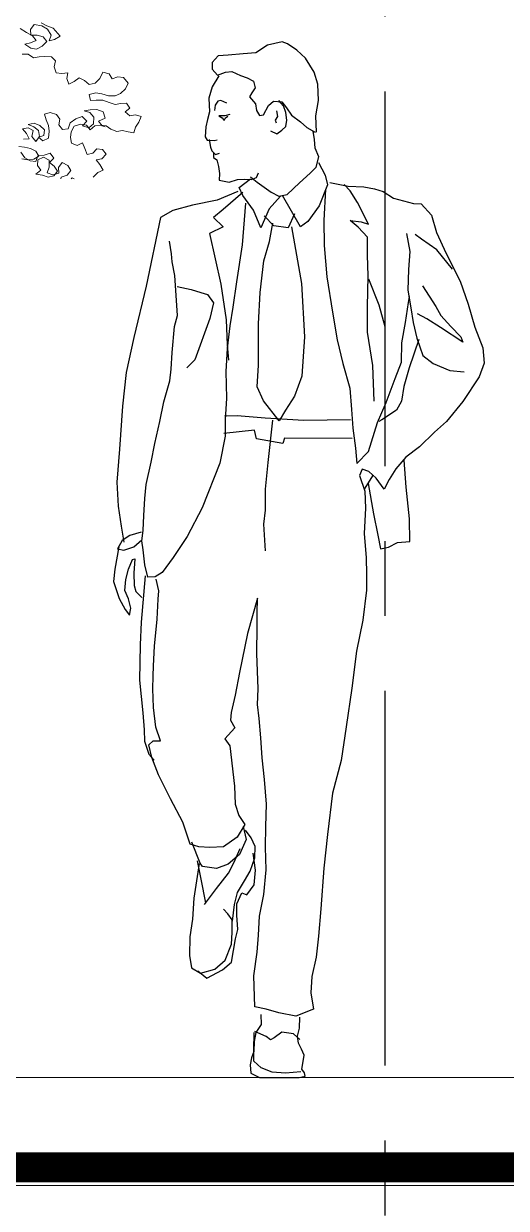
# Model space of a CAD drawing. Header units: metres. Extents: x -58 to 722, y -1100 to 345.
# Drawn here: x 24.433 to 25.239, y 105.733 to 107.71 of the extents above; entities that cross this region are included whole.
import ezdxf

# ---------------------------------------------------------------- set-up
doc = ezdxf.new("R2010")
doc.units = ezdxf.units.M
doc.header["$MEASUREMENT"] = 0
doc.linetypes.add('CENTER2', pattern=[1.125, 0.75, -0.125, 0.125, -0.125])
doc.linetypes.add('CENTERX2', pattern=[4, 2.5, -0.5, 0.5, -0.5])
doc.layers.get('0').update_dxf_attribs({"color": 255})
doc.layers.add('FSR_ARQ_006ARBOLES', color=74, linetype='Continuous', lineweight=0)
for name, color, linetype in [('FSR_ARQ_008MOBILIARIO', 115, 'Continuous'), ('FSR_ARQ_009ESCALERA', 40, 'Continuous'), ('FSR_ARQ_016EJES', 135, 'CENTER2'), ('FSR_ARQ_024LINEACORTE', 10, 'Continuous')]:
    doc.layers.add(name, color=color, linetype=linetype)

# ---------------------------------------------------------------- blocks, each defined once
blk = doc.blocks.new('arboles fsr 01')
at = {"layer": 'FSR_ARQ_006ARBOLES'}
for points in [[(185.9421, -35.2909), (185.9335, -35.2966), (185.9249, -35.3009), (185.9199, -35.3074), (185.9278, -35.3109), (185.9356, -35.3124), (185.9271, -35.3181), (185.9192, -35.3195), (185.9113, -35.3152), (185.9049, -35.3088), (185.9099, -35.3023), (185.9185, -35.3002), (185.9271, -35.3002), (185.9278, -35.2923), (185.9228, -35.2852), (185.9121, -35.2873), (185.9042, -35.2916), (185.8992, -35.3002), (185.902, -35.3081), (185.8942, -35.3059), (185.8863, -35.3016), (185.8963, -35.2902), (185.9049, -35.2873), (185.9128, -35.283)], [(185.8405, -35.4976), (185.8341, -35.4911), (185.8269, -35.4876), (185.8312, -35.4797), (185.8362, -35.4733), (185.8283, -35.4718), (185.8226, -35.4654), (185.8276, -35.4589), (185.8355, -35.4582), (185.8412, -35.464), (185.8491, -35.4661), (185.852, -35.4575), (185.8555, -35.4497), (185.8627, -35.4533), (185.8706, -35.4504), (185.872, -35.4425), (185.8713, -35.4347), (185.867, -35.4268), (185.8577, -35.4239), (185.8498, -35.4254), (185.8448, -35.4318), (185.8384, -35.4261), (185.8305, -35.4253), (185.8227, -35.426), (185.8162, -35.431), (185.8076, -35.4339), (185.7998, -35.4325), (185.7919, -35.4346), (185.784, -35.436), (185.7819, -35.4282), (185.7769, -35.421), (185.774, -35.4131), (185.7819, -35.411), (185.7898, -35.4124), (185.7962, -35.4067), (185.7898, -35.4017), (185.7941, -35.3946), (185.802, -35.3953), (185.8098, -35.3967), (185.8184, -35.3939), (185.827, -35.3903), (185.8363, -35.3903), (185.8442, -35.391), (185.8463, -35.3824), (185.837, -35.3803), (185.8284, -35.3817), (185.8191, -35.3846), (185.8098, -35.3846), (185.8027, -35.381), (185.7955, -35.3745), (185.792, -35.3667), (185.7984, -35.3588), (185.8063, -35.3581), (185.8141, -35.361), (185.8184, -35.3538), (185.827, -35.3517), (185.8313, -35.3603), (185.8377, -35.3667), (185.8463, -35.3689), (185.8528, -35.3631), (185.8599, -35.3596), (185.8671, -35.3646), (185.8742, -35.3682), (185.8771, -35.3603), (185.8757, -35.3524), (185.8842, -35.3532), (185.8921, -35.3524), (185.895, -35.3439), (185.8928, -35.336), (185.8986, -35.3303), (185.9079, -35.3296), (185.9157, -35.3303), (185.9236, -35.3317), (185.9308, -35.3267), (185.9393, -35.3267)], [(185.8855, -35.4998), (185.8853, -35.4977), (185.8767, -35.4948), (185.8717, -35.4884), (185.876, -35.4812), (185.8839, -35.477), (185.8889, -35.4841), (185.8882, -35.492), (185.8967, -35.4941), (185.9046, -35.4913), (185.9018, -35.4834), (185.9018, -35.4741), (185.9096, -35.4698), (185.9175, -35.4734), (185.9182, -35.4813), (185.9132, -35.4877), (185.9203, -35.4934), (185.911, -35.4949), (185.9032, -35.4977), (185.8953, -35.4956), (185.8903, -35.4891), (185.8946, -35.482), (185.9011, -35.477), (185.8953, -35.4713), (185.9003, -35.4641), (185.9089, -35.467), (185.9175, -35.4677), (185.9204, -35.4756), (185.9282, -35.4749), (185.9354, -35.4706), (185.9411, -35.4627)], [(185.944, -35.4548), (185.9361, -35.4556), (185.9275, -35.4577), (185.9204, -35.4613), (185.9161, -35.4684), (185.9232, -35.4727), (185.9318, -35.4734), (185.9397, -35.472)], [(185.9376, -35.4448), (185.9297, -35.4441), (185.9333, -35.437), (185.939, -35.4305), (185.9311, -35.4291), (185.924, -35.4327), (185.9261, -35.4412), (185.9204, -35.4477), (185.9154, -35.4412), (185.9168, -35.4327), (185.9233, -35.4277), (185.9311, -35.4241), (185.9226, -35.4226), (185.9147, -35.4255), (185.9082, -35.4319), (185.909, -35.4398), (185.9168, -35.4419), (185.9104, -35.4469), (185.9025, -35.4434), (185.9018, -35.4334), (185.9025, -35.4255), (185.9061, -35.4176), (185.9083, -35.4098), (185.9004, -35.4076), (185.8918, -35.4105), (185.8868, -35.4169), (185.8882, -35.4248), (185.8832, -35.4312), (185.8753, -35.4305), (185.8725, -35.4219), (185.8646, -35.4162), (185.8561, -35.4133), (185.8496, -35.4197), (185.8553, -35.4262), (185.8467, -35.429), (185.8403, -35.4233), (185.8396, -35.414), (185.8453, -35.4076), (185.8532, -35.4054), (185.8446, -35.404), (185.8353, -35.4033), (185.8267, -35.4068), (185.8239, -35.4154), (185.8332, -35.4197), (185.8281, -35.4261), (185.8239, -35.4276)], [(185.8672, -35.4998), (185.8696, -35.4984), (185.8714, -35.4998)]]:
    blk.add_lwpolyline(points, dxfattribs=at)
blk = doc.blocks.new('P13')
for points in [[(-0.11436, 1.50913), (-0.11359, 1.53666), (-0.11772, 1.56206), (-0.11654, 1.5896), (-0.11071, 1.60941), (-0.09632, 1.63306), (-0.08175, 1.64604), (-0.06632, 1.65657), (-0.05735, 1.66), (-0.03302, 1.65425), (-0.01309, 1.64145), (0.00788, 1.64016), (0.03298, 1.6377), (0.04942, 1.63675), (0.05946, 1.62583), (0.05965, 1.61433), (0.05078, 1.60474), (0.03756, 1.60944), (0.02686, 1.61049), (0.01218, 1.60409), (0.00117, 1.59979), (-0.00942, 1.59428), (-0.01211, 1.58355), (-0.00663, 1.57502), (-0.00282, 1.5681), (-0.0129, 1.55684), (-0.01435, 1.54573), (-0.01914, 1.53743), (-0.02613, 1.53814), (-0.03421, 1.55402), (-0.04254, 1.56127), (-0.05649, 1.56022), (-0.06453, 1.54981), (-0.07254, 1.53777), (-0.08795, 1.52642), (-0.09848, 1.5172), (-0.11109, 1.51001), (-0.11231, 1.50958)], [(0.04834, 1.60346), (0.05932, 1.58516), (0.06499, 1.56596), (0.06414, 1.54335), (0.06722, 1.53067), (0.06989, 1.5184), (0.07141, 1.50158), (0.06781, 1.49577), (0.05631, 1.49558), (0.05096, 1.49672)], [(-0.03801, 1.51165), (-0.04819, 1.50655), (-0.05692, 1.51256), (-0.06319, 1.51903), (-0.065, 1.52927), (-0.06358, 1.54243), (-0.05924, 1.55319), (-0.0516, 1.56235)], [(0.03514, 1.55765), (0.04492, 1.56233), (0.05028, 1.56119), (0.05451, 1.55428), (0.05547, 1.54567)], [(-0.0476, 1.54476), (-0.0495, 1.53569), (-0.0457, 1.52918), (-0.04727, 1.52505)], [(0.03012, 1.53867), (0.03838, 1.53635), (0.04823, 1.53651), (0.04295, 1.53314), (0.03932, 1.52897), (0.0372, 1.53304), (0.03346, 1.53585)], [(-0.00427, 1.43459), (-0.01562, 1.42578), (-0.03875, 1.40937), (-0.05178, 1.40258), (-0.06539, 1.40564), (-0.08624, 1.42459), (-0.10377, 1.44113), (-0.11421, 1.45123), (-0.1186, 1.4684), (-0.11228, 1.48288), (-0.11129, 1.49727), (-0.10905, 1.51087)], [(0.0645, 1.49736), (0.06226, 1.48418), (0.05989, 1.47839), (0.05425, 1.47213), (0.04723, 1.47407)], [(0.05749, 1.47465), (0.05761, 1.46726), (0.05193, 1.46306), (0.04883, 1.45233), (0.04739, 1.44039), (0.04798, 1.42931), (0.0312, 1.42574), (0.01757, 1.43044), (0.00483, 1.43105), (-0.00584, 1.43046), (-0.01452, 1.4336), (-0.01753, 1.44176)], [(-0.11762, 1.45897), (-0.12917, 1.43742), (-0.13301, 1.42175), (-0.11886, 1.38625), (-0.10035, 1.36028), (-0.08788, 1.35145), (-0.05796, 1.40371)], [(-0.05424, 1.40254), (-0.03582, 1.38149), (-0.02173, 1.34969), (-0.00949, 1.37906), (0.00817, 1.40359), (0.01451, 1.41725), (-0.00422, 1.43172)], [(-0.13677, 1.42538), (-0.16748, 1.41952), (-0.19333, 1.41827), (-0.21134, 1.41468), (-0.22564, 1.41033), (-0.24312, 1.39936), (-0.27623, 1.39018), (-0.28937, 1.38954), (-0.30671, 1.37077), (-0.31485, 1.34188), (-0.33069, 1.30671), (-0.35414, 1.26072), (-0.36746, 1.2223), (-0.37873, 1.18391), (-0.39211, 1.1496), (-0.39415, 1.1241), (-0.38596, 1.10124), (-0.35857, 1.06022), (-0.33172, 1.02658), (-0.3113, 1.00885), (-0.28665, 0.98421), (-0.26378, 0.96735), (-0.24701, 0.94751), (-0.23604, 0.93003), (-0.22755, 0.91374), (-0.21431, 0.93204), (-0.20176, 0.94334), (-0.19074, 0.94722), (-0.18645, 0.93661), (-0.19546, 0.91059), (-0.19622, 0.88224), (-0.19427, 0.83996), (-0.19728, 0.79925), (-0.19806, 0.77213), (-0.19801, 0.74503), (-0.19184, 0.69543), (-0.18152, 0.64345), (-0.1735, 0.58197), (-0.1642, 0.51724), (-0.15586, 0.46111), (-0.14098, 0.40674), (-0.13283, 0.33746), (-0.12655, 0.2813), (-0.12171, 0.21361), (-0.11766, 0.16809), (-0.11419, 0.13283), (-0.10666, 0.10051), (-0.10498, 0.07343), (-0.10945, 0.04625), (-0.08009, 0.03442), (-0.05143, 0.04024), (-0.03059, 0.04634), (-0.01176, 0.04995), (-0.00976, 0.10173), (-0.01535, 0.14106), (-0.01788, 0.16977), (-0.01965, 0.20137), (-0.02641, 0.2374), (-0.0304, 0.27881), (-0.02939, 0.31661), (-0.02996, 0.35069), (-0.031, 0.38805), (-0.0276, 0.42959), (-0.02368, 0.46539), (-0.02137, 0.4987), (-0.01904, 0.53118), (-0.01615, 0.55464), (-0.01699, 0.5805), (-0.01512, 0.63968), (-0.01546, 0.68444), (-0.01543, 0.70703), (-0.01585, 0.73208), (0.00034, 0.67279), (0.01376, 0.60772), (0.02138, 0.57006), (0.02803, 0.54101), (0.02906, 0.5283), (0.02148, 0.51544), (0.03862, 0.49724), (0.03019, 0.4856), (0.02229, 0.41852), (0.02116, 0.38811), (0.01531, 0.36953), (0.00489, 0.35416), (0.01798, 0.33302), (0.04084, 0.31698), (0.06344, 0.31612), (0.08191, 0.31685), (0.0962, 0.3216), (0.10873, 0.35837), (0.12902, 0.39732), (0.1493, 0.43709), (0.16031, 0.46602), (0.16529, 0.48705), (0.15779, 0.49391), (0.14588, 0.49371), (0.1537, 0.51684), (0.15726, 0.54976), (0.15838, 0.58058), (0.15803, 0.60152), (0.15733, 0.61876), (0.15554, 0.65159), (0.15149, 0.69711), (0.1497, 0.73034), (0.14864, 0.74429), (0.15324, 0.76367)], [(-0.21072, 1.06065), (-0.20844, 1.12025), (-0.19951, 1.17543), (-0.19941, 1.21815), (-0.20068, 1.26947), (-0.19962, 1.30398), (-0.19972, 1.33437), (-0.18399, 1.35107), (-0.17062, 1.36197), (-0.18906, 1.35961), (-0.20131, 1.3557), (-0.18303, 1.39175), (-0.17062, 1.41126), (-0.16095, 1.4221)], [(-0.12961, 1.41441), (-0.12667, 1.36189), (-0.1272, 1.3204), (-0.13166, 1.26816), (-0.14134, 1.20886), (-0.14878, 1.16273), (-0.15838, 1.12314), (-0.17001, 1.08228), (-0.17311, 1.04691), (-0.17505, 1.01566), (-0.17982, 0.98191), (-0.18187, 0.95682), (-0.20109, 0.97662), (-0.21628, 1.02483), (-0.23081, 1.05826), (-0.24586, 1.09867), (-0.25658, 1.1256), (-0.25712, 1.15762), (-0.26304, 1.19202), (-0.26812, 1.2252), (-0.26951, 1.23504)], [(0.01668, 1.4103), (0.05142, 1.3961), (0.09223, 1.38734), (0.12523, 1.37845), (0.14555, 1.36688), (0.16965, 1.2527), (0.1904, 1.1668), (0.2033, 1.10828), (0.20917, 1.05211), (0.21407, 0.98073), (0.2187, 0.92536), (0.2165, 0.88549), (0.21131, 0.85213), (0.20724, 0.82537)], [(0.00849, 1.40893), (0.04101, 1.38032), (0.05725, 1.36704), (0.04149, 1.35158), (0.06427, 1.34005), (0.04515, 1.25594), (0.0363, 1.19624), (0.03454, 1.15432), (0.03251, 1.12882)], [(0.00386, 1.39119), (0.00955, 1.32147), (0.01922, 1.25961), (0.02485, 1.2174), (0.0299, 1.18628), (0.03464, 1.14857), (0.03652, 1.10999), (0.03562, 1.06562), (0.03788, 1.02952), (0.03793, 1.002), (0.04689, 0.95738), (0.07608, 0.88271), (0.10153, 0.83468), (0.12471, 0.79975), (0.14279, 0.775), (0.15482, 0.7674), (0.16675, 0.76677), (0.17215, 0.7874), (0.1746, 0.8125), (0.17681, 0.82773), (0.17488, 0.84454), (0.17363, 0.86998), (0.17192, 0.89829), (0.16989, 0.92167), (0.16146, 0.9589), (0.15518, 0.99001), (0.14717, 1.02684), (0.14046, 1.05958), (0.13002, 1.09432), (0.12804, 1.114), (0.12634, 1.1419), (0.12232, 1.18537), (0.1175, 1.20336), (0.12008, 1.24529), (0.12213, 1.26997), (0.12626, 1.29304), (0.12726, 1.30661), (0.13102, 1.32762)], [(-0.07757, 1.37298), (-0.06732, 1.34975), (-0.04355, 1.35302), (-0.027, 1.36973)], [(-0.07269, 1.3513), (-0.08958, 1.25696), (-0.09466, 1.16816), (-0.09026, 1.10211), (-0.07779, 1.06905), (-0.06261, 1.04549), (-0.05246, 1.028), (-0.02591, 1.0613), (-0.01562, 1.08447), (-0.01787, 1.12058), (-0.0178, 1.18958), (-0.02033, 1.24211), (-0.02655, 1.29458), (-0.03613, 1.32686), (-0.04158, 1.35757)], [(-0.26471, 1.34026), (-0.27037, 1.31019), (-0.26781, 1.28025), (-0.26723, 1.24576), (-0.27207, 1.2161), (-0.27577, 1.19181), (-0.2819, 1.16542), (-0.29209, 1.1365), (-0.30912, 1.12348), (-0.33726, 1.1115), (-0.36104, 1.10946)], [(-0.34134, 1.28065), (-0.31519, 1.31313), (-0.29002, 1.3308), (-0.27906, 1.33838)], [(-0.20142, 1.26452), (-0.21876, 1.22111), (-0.22884, 1.18521), (-0.22881, 1.13469)], [(-0.29117, 1.25275), (-0.31359, 1.21828), (-0.32197, 1.20376), (-0.33849, 1.185), (-0.35546, 1.16788), (-0.35859, 1.1592), (-0.32122, 1.18365), (-0.29887, 1.19799), (-0.28299, 1.20606)], [(0.11792, 1.25183), (0.09459, 1.24692), (0.07865, 1.24213), (0.06721, 1.23865), (0.05759, 1.22453), (0.06337, 1.19834), (0.08836, 1.12935), (0.10213, 1.11644)], [(-0.28556, 1.16371), (-0.26915, 1.11594), (-0.26042, 1.08528), (-0.25631, 1.06071), (-0.24825, 1.04565), (-0.22334, 1.02964), (-0.21877, 1.02643)], [(-0.17118, 1.02928), (-0.09354, 1.02854), (-0.02911, 1.03209), (0.01764, 1.03616), (0.039, 1.0357)], [(-0.04097, 1.02901), (-0.03321, 0.95809), (-0.02877, 0.91381), (-0.029, 0.87889), (-0.02614, 0.85553), (-0.02909, 0.81112)], [(-0.17394, 0.99843), (-0.061, 0.99869), (-0.05838, 0.9897), (-0.01416, 0.99784), (-0.01112, 1.01226), (0.0399, 1.00655)], [(-0.20101, 0.92323), (-0.20961, 0.87256), (-0.21682, 0.83712), (-0.22136, 0.81404), (-0.23455, 0.81711), (-0.24987, 0.82465), (-0.27003, 0.82637), (-0.26984, 0.86416), (-0.26416, 0.91723), (-0.26081, 0.96206)], [(-0.20906, 0.93788), (-0.19387, 0.91349)], [(0.17821, 0.84213), (0.19719, 0.8367), (0.20966, 0.82787), (0.2177, 0.81404), (0.20705, 0.81222), (0.19054, 0.81728), (0.17678, 0.82937)], [(0.21558, 0.8177), (0.22196, 0.78044), (0.22436, 0.75994), (0.21457, 0.73144), (0.20502, 0.7132), (0.19779, 0.70364), (0.19513, 0.71509), (0.19898, 0.73076), (0.20531, 0.74483), (0.20378, 0.76288), (0.19938, 0.78006), (0.19253, 0.79637), (0.18841, 0.79753), (0.19004, 0.77374), (0.18998, 0.75279), (0.18686, 0.74288), (0.17717, 0.73327)], [(0.17163, 0.76932), (0.17828, 0.69181), (0.17973, 0.65405), (0.18073, 0.59492), (0.17507, 0.54061), (0.17308, 0.51224), (0.17258, 0.49334), (0.16515, 0.47144), (0.15627, 0.46185)], [(0.00782, 0.35092), (0.00285, 0.32907), (0.01394, 0.3042), (0.0327, 0.28809), (0.05253, 0.28103), (0.07589, 0.2843), (0.07949, 0.2897), (0.09368, 0.32485)], [(0.02567, 0.19309), (0.02233, 0.22097), (0.01706, 0.241), (0.00565, 0.26011), (-0.00366, 0.27639), (-0.01183, 0.29843), (-0.01215, 0.31732), (-0.00541, 0.3318), (0.00381, 0.34469)], [(0.07243, 0.22099), (0.05228, 0.24735), (0.03254, 0.27289), (0.02362, 0.2904), (0.01295, 0.31445)], [(0.08374, 0.11029), (0.06835, 0.09771), (0.04223, 0.11205), (0.02724, 0.12453), (0.02042, 0.16343), (0.01687, 0.17939), (0.01852, 0.20283), (0.01862, 0.22173), (0.01009, 0.24006), (0.00152, 0.23705), (-0.01026, 0.25369), (-0.01272, 0.27788), (-0.0091, 0.30669)], [(0.07033, 0.22383), (0.07789, 0.26297), (0.08395, 0.29347)], [(0.08155, 0.28932), (0.09033, 0.23156), (0.09215, 0.19627), (0.09676, 0.16677), (0.09728, 0.13598), (0.09393, 0.11498), (0.07889, 0.1061), (0.05495, 0.11309), (0.03786, 0.128), (0.02755, 0.15493), (0.02599, 0.17421), (0.02605, 0.19515), (0.03368, 0.20514), (0.04053, 0.21306)], [(-0.0214, 0.03705), (-0.02194, 0.02061), (-0.0135, 0.0072), (-0.01078, -0.00795), (-0.00969, -0.02436), (-0.00622, -0.03498), (-0.00398, -0.04644), (-0.00497, -0.06083), (-0.01923, -0.06764), (-0.04264, -0.06763), (-0.06522, -0.06801), (-0.08535, -0.06753), (-0.09565, -0.06565), (-0.09452, -0.05988), (-0.0901, -0.05405), (-0.0915, -0.04422), (-0.09419, -0.03071), (-0.08943, -0.02077), (-0.08467, -0.01042), (-0.08281, 0.00111), (-0.08632, 0.0146), (-0.08664, 0.03308)], [(-0.08683, -0.0043), (-0.0759, 0.00533), (-0.05664, 0.00771), (-0.04416, -0.00153), (-0.03754, -0.0047), (-0.03064, 0.00034), (-0.01189, 0.00887), (-0.0127, 0.00845)], [(-0.08839, -0.05813), (-0.06288, -0.06058), (-0.04073, -0.05897), (-0.02237, -0.05168), (-0.01023, -0.0408), (-0.00972, -0.02231), (-0.01063, 0.00725)]]:
    blk.add_lwpolyline(points)
blk = doc.blocks.new('98728291')
at = {"xscale": 10, "zscale": 10}
blk.add_blockref('P13', (-0.0668, 0.0844), dxfattribs=at)

msp = doc.modelspace()

# ---------------------------------------------------------------- linework, layer by layer
at = {"layer": 'FSR_ARQ_009ESCALERA', "lineweight": 0}
for p, q in [((25.3614, 105.9515), (24.3614, 105.9515)), ((25.3614, 105.7715), (24.3614, 105.7715))]:
    msp.add_line(p, q, dxfattribs=at)
at = {"layer": 'FSR_ARQ_016EJES', "linetype": 'CENTERX2', "ltscale": 0.25}
msp.add_line((25.0364, 103.9715), (25.0364, 115.3831), dxfattribs=at)
at = {"layer": 'FSR_ARQ_024LINEACORTE', "linetype": 'CENTER2', "const_width": 0.05}
msp.add_lwpolyline([(20.6157, 105.8015), (39.1541, 105.8015)], dxfattribs=at)

# ---------------------------------------------------------------- block references
at = {"layer": 'FSR_ARQ_006ARBOLES', "xscale": -1.2, "yscale": 1.2, "zscale": 1.2}
msp.add_blockref('arboles fsr 01', (247.5579, 150.0506), dxfattribs=at)
at = {"layer": 'FSR_ARQ_008MOBILIARIO', "transparency": 33554687, "xscale": -0.1000000000000227, "zscale": 0.1000000000000227}
msp.add_blockref('98728291', (24.8007, 105.9349), dxfattribs=at)

doc.saveas('drawing.dxf')
